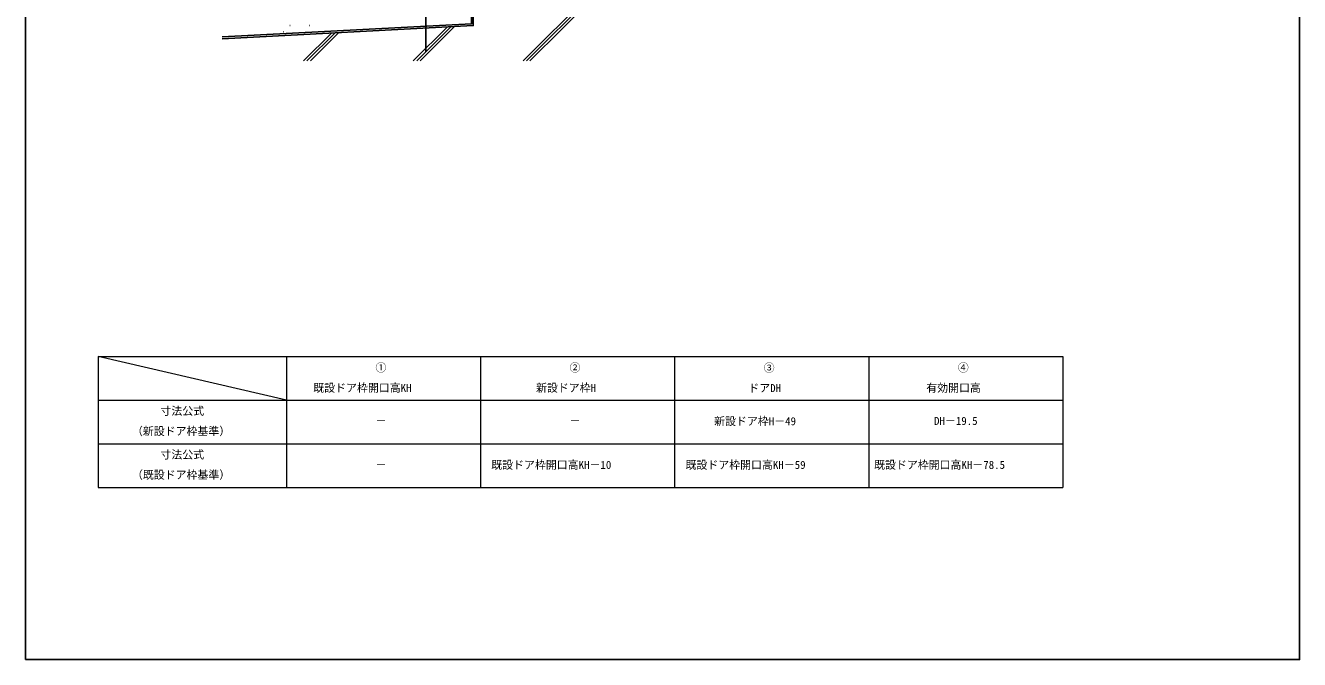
# Model space of a CAD drawing. Units: millimetres, scale not verified. Extents: x -525 to 525, y -783 to 779.
# Drawn here: x -525 to 525, y -783 to -260 of the extents above; entities that cross this region are included whole.
import ezdxf
from ezdxf.enums import TextEntityAlignment as Align

# ---------------------------------------------------------------- set-up
doc = ezdxf.new("R2010")
doc.units = ezdxf.units.MM
doc.header["$LTSCALE"] = 4
doc.layers.add('0-1_TABLE1', color=7, linetype='Continuous', lineweight=18)
for name, color, linetype in [('0-4_YKK_12', 2, 'Continuous'), ('0-7_YKK_ZWAK', 7, 'Continuous'), ('0-8_YSS_K', 3, 'Continuous'), ('0-9_YSS_KE', 3, 'Continuous')]:
    doc.layers.add(name, color=color, linetype=linetype)
doc.styles.add('ＭＳ ゴシック', font='')
doc.styles.get('ＭＳ ゴシック').set_extended_font_data('MS Gothic')

msp = doc.modelspace()

# ---------------------------------------------------------------- linework, layer by layer
at = {"layer": '0-1_TABLE1'}
for p, q in [((-310, -568.7), (-465, -532.7)), ((-465, -532.7), (330, -532.7)), ((-465, -532.7), (-465, -640.7)), ((-310, -532.7), (-310, -640.7)), ((-150, -532.7), (-150, -640.7)), ((10, -532.7), (10, -640.7)), ((170, -532.7), (170, -640.7)), ((330, -532.7), (330, -640.7)), ((-465, -568.7), (330, -568.7)), ((-465, -604.7), (330, -604.7)), ((-465, -640.7), (330, -640.7))]:
    msp.add_line(p, q, dxfattribs=at)
at = {"layer": '0-4_YKK_12'}
msp.add_line((-194.922, -281.53), (-194.922, 557.109), dxfattribs=at)
at = {"layer": '0-7_YKK_ZWAK'}
msp.add_line((-525, 747.3), (-525, -782.7), dxfattribs=at)
msp.add_lwpolyline([(-525, -782.7), (525, -782.7), (525, 747.3)], dxfattribs=at)
at = {"layer": '0-8_YSS_K'}
for p, q in [((-47.011, -221.253), (-114.866, -289.108)), ((-44.183, -221.253), (-112.038, -289.108)), ((-41.354, -221.253), (-109.21, -289.108)), ((-307.063, -259.824), (-306.863, -259.824)), ((-290.948, -259.817), (-290.748, -259.817)), ((-177.302, -261.034), (-205.376, -289.108)), ((-174.317, -260.878), (-202.548, -289.108)), ((-171.332, -260.721), (-199.719, -289.108)), ((-312.659, -265.15), (-312.459, -265.15)), ((-299.294, -265.548), (-299.094, -265.548)), ((-272.817, -266.04), (-295.886, -289.108)), ((-269.832, -265.883), (-293.057, -289.108)), ((-266.847, -265.727), (-290.229, -289.108))]:
    msp.add_line(p, q, dxfattribs=at)
msp.add_lwpolyline([(-156.022, -221.253), (-156.022, -259.919), (-362.993, -270.766)], dxfattribs=at)
at = {"layer": '0-9_YSS_KE'}
msp.add_lwpolyline([(-157.522, -219.753), (-157.522, -258.495), (-362.993, -269.264)], dxfattribs=at)

# ---------------------------------------------------------------- texts
at = {"layer": '0-1_TABLE1', "style": 'ＭＳ ゴシック'}
for s, p in [('①', (-236.597, -547.265)), ('②', (-76.597, -547.265)), ('③', (83.403, -547.444)), ('④', (243.403, -547.265)), ('既設ドア枠開口高KH', (-287.81, -563.953)), ('新設ドア枠H', (-104.236, -563.953)), ('ドアDH', (70.747, -564.132)), ('有効開口高', (217.375, -563.953)), ('寸法公式', (-413.784, -582.984)), ('－', (-236.597, -591.2)), ('－', (-76.597, -591.2)), ('新設ドア枠H－49', (42.571, -591.456)), ('DH－19.5', (223.767, -591.2)), ('（新設ドア枠基準）', (-437.256, -599.672)), ('寸法公式', (-413.784, -618.984)), ('既設ドア枠開口高KH－10', (-141.131, -627.456)), ('既設ドア枠開口高KH－59', (18.997, -627.456)), ('既設ドア枠開口高KH－78.5', (174.369, -627.456)), ('（既設ドア枠基準）', (-437.256, -635.672)), ('－', (-236.597, -627.2))]:
    msp.add_text(s, height=6.598, dxfattribs=at).set_placement(p, align=Align.BOTTOM_LEFT)

doc.saveas('drawing.dxf')
